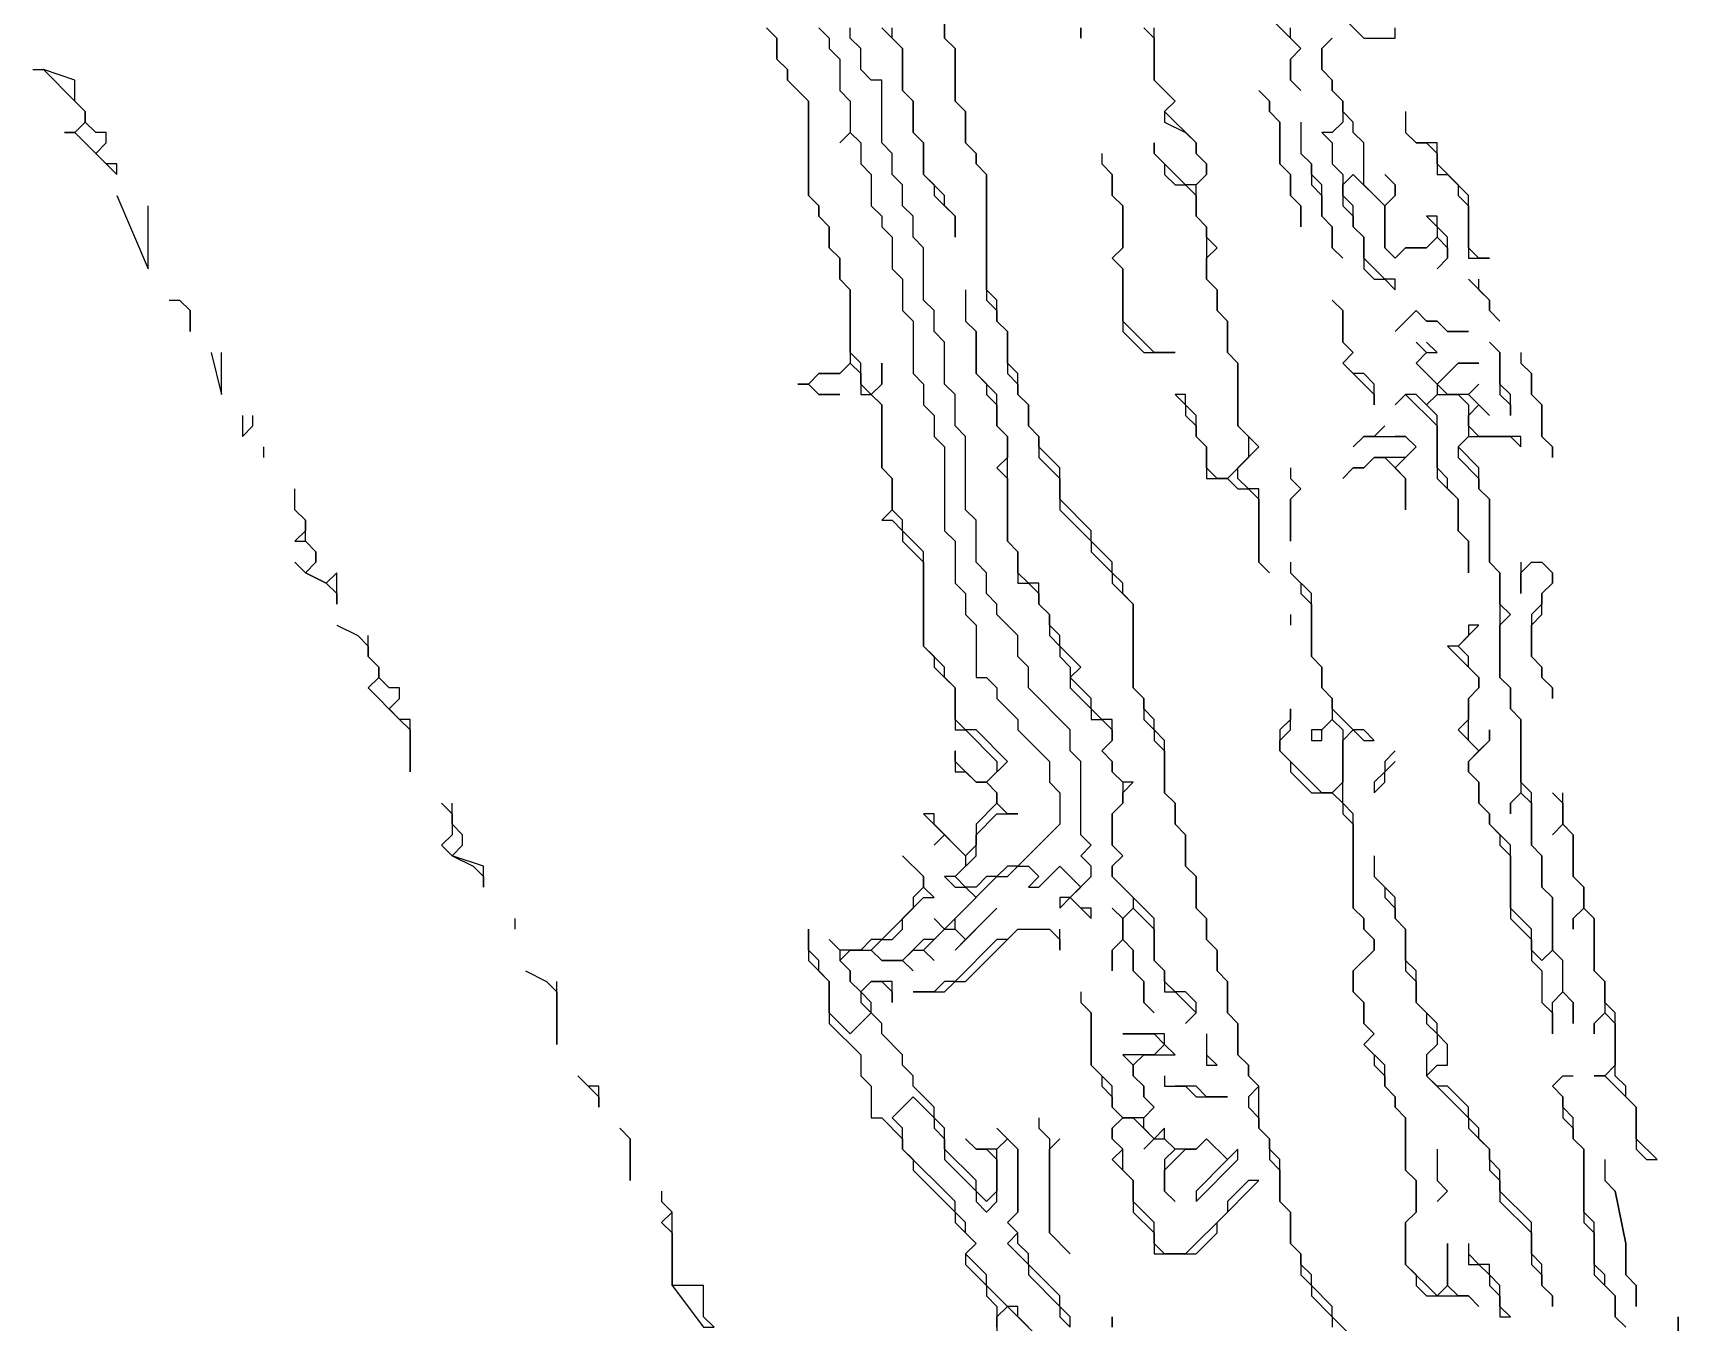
# Model space of a CAD drawing. Header units: metres. Extents: x 76363 to 76886, y 81203 to 81673.
# Drawn here: x 76390.2 to 76453, y 81372.8 to 81422 of the extents above; entities that cross this region are included whole.
import ezdxf

# ---------------------------------------------------------------- set-up
doc = ezdxf.new("R2010")
doc.units = ezdxf.units.M

msp = doc.modelspace()

# ---------------------------------------------------------------- linework, layer by layer
for points in [[(76425, 81423, 227.78), (76425, 81421.8, 228.15), (76425.4, 81421.4, 227.875), (76425.4, 81419.4, 228.205), (76425.8, 81419, 227.995), (76425.8, 81417.8, 228.13), (76426.2, 81417.4, 227.86), (76426.2, 81417, 227.91), (76426.6, 81416.6, 227.777), (76426.6, 81411.8, 228.29), (76427, 81411.4, 228.227), (76427, 81411, 228.417), (76427.4, 81410.6, 228.12), (76427.4, 81409, 228.36), (76427.8, 81408.6, 228.38), (76427.8, 81408.2, 228.39), (76428.2, 81407.8, 228.295), (76428.2, 81407, 228.405), (76428.6, 81406.6, 228.24), (76428.6, 81405.8, 228.437), (76429.4, 81405, 228.273), (76429.4, 81403.8, 228.57), (76430.6, 81402.6, 228.405), (76430.6, 81402.2, 228.595), (76431.4, 81401.4, 228.422), (76431.4, 81401, 228.6), (76432.2, 81400.2, 228.447), (76432.2, 81397, 228.84), (76432.6, 81396.6, 228.55), (76432.6, 81395.8, 228.86), (76433, 81395.4, 228.748), (76433, 81395, 228.86), (76433.4, 81394.6, 228.81), (76433.4, 81393, 228.695), (76433.8, 81392.6, 228.525), (76433.8, 81391.8, 228.68), (76434.2, 81391.4, 228.468), (76434.2, 81390.2, 228.57), (76434.6, 81389.8, 228.475), (76434.6, 81388.6, 228.66), (76435, 81388.2, 228.405), (76435, 81387.4, 228.67), (76435.4, 81387, 228.427), (76435.4, 81386.2, 228.62), (76435.8, 81385.8, 228.267), (76435.8, 81384.6, 228.62), (76436.2, 81384.2, 228.415), (76436.2, 81383, 228.78), (76436.6, 81382.6, 228.41), (76436.6, 81382.2, 228.342), (76437, 81381.8, 228.022), (76436.6, 81381.4, 228.56), (76436.6, 81381, 228.7), (76437, 81380.6, 228.753), (76437, 81380.2, 228.88), (76437.4, 81379.8, 228.637), (76437.4, 81379, 228.77), (76437.8, 81378.6, 228.453), (76437.8, 81377.4, 228.657), (76438.2, 81377, 228.395), (76438.2, 81375.8, 228.765), (76438.6, 81375.4, 228.387), (76438.6, 81374.6, 228.64), (76439, 81374.2, 228.42), (76439, 81373.8, 228.407), (76439.8, 81373, 228.227), (76439.8, 81372.6, 228.263)], [(76440.6, 81372.2, 227.631), (76439.8, 81373, 228.227), (76439.8, 81373.4, 227.86), (76439, 81374.2, 228.42), (76439, 81374.6, 228.31), (76438.6, 81375, 228.495), (76438.6, 81375.4, 228.387), (76438.2, 81375.8, 228.765), (76438.2, 81377, 228.395), (76437.8, 81377.4, 228.657), (76437.8, 81379, 228.206), (76437.4, 81379.4, 228.67), (76437.4, 81379.8, 228.637), (76437, 81380.2, 228.88), (76437, 81381.8, 228.022), (76436.6, 81382.2, 228.342), (76436.6, 81382.6, 228.41), (76436.2, 81383, 228.78), (76436.2, 81384.2, 228.415), (76435.8, 81384.6, 228.62), (76435.8, 81385.8, 228.267), (76435.4, 81386.2, 228.62), (76435.4, 81387, 228.427), (76435, 81387.4, 228.67), (76435, 81388.2, 228.405), (76434.6, 81388.6, 228.66), (76434.6, 81389.8, 228.475), (76434.2, 81390.2, 228.57), (76434.2, 81391.4, 228.468), (76433.8, 81391.8, 228.68), (76433.8, 81392.6, 228.525), (76433.4, 81393, 228.695), (76433.4, 81395, 228.632), (76433, 81395.4, 228.748), (76433, 81395.8, 228.458), (76432.6, 81396.2, 228.607), (76432.6, 81396.6, 228.55), (76432.2, 81397, 228.84), (76432.2, 81400.2, 228.447), (76431.8, 81400.6, 228.527), (76431.8, 81401, 228.276), (76431.4, 81401.4, 228.422), (76431.4, 81401.8, 228.196), (76430.6, 81402.6, 228.405), (76430.6, 81403, 228.114), (76429.4, 81404.2, 228.4), (76429.4, 81405.4, 228.11), (76428.6, 81406.2, 228.265), (76428.6, 81406.6, 228.24), (76428.2, 81407, 228.405), (76428.2, 81407.8, 228.295), (76427.8, 81408.2, 228.39), (76427.8, 81409, 228.14), (76427.4, 81409.4, 228.375), (76427.4, 81410.6, 228.12), (76427, 81411, 228.417), (76427, 81411.8, 227.986), (76426.6, 81412.2, 228.193), (76426.6, 81416.6, 227.777), (76426.2, 81417, 227.91), (76426.2, 81417.4, 227.86), (76425.8, 81417.8, 228.13), (76425.8, 81419, 227.995), (76425.4, 81419.4, 228.205), (76425.4, 81421.4, 227.875), (76425, 81421.8, 228.15), (76425, 81423, 227.78)], [(76420.2, 81422.2, 229.11), (76420.6, 81421.8, 229.055), (76420.6, 81421.4, 229.07), (76421, 81421, 229.05), (76421, 81419.8, 228.977), (76421.4, 81419.4, 229.095), (76421.4, 81418.2, 229.085), (76421, 81417.8, 228.92), (76421.4, 81418.2, 229.085), (76421.8, 81417.8, 229.18), (76421.8, 81417, 229.108), (76422.2, 81416.6, 229.245), (76422.2, 81415.4, 229.15), (76422.6, 81415, 229.285), (76422.6, 81414.6, 229.23), (76423, 81414.2, 229.25), (76423, 81413, 229.23), (76423.4, 81412.6, 229.33), (76423.4, 81411.4, 229.313), (76423.8, 81411, 229.48), (76423.8, 81409, 229.43), (76424.2, 81408.6, 229.53), (76424.2, 81407.8, 229.487), (76424.6, 81407.4, 229.51), (76424.6, 81406.6, 229.483), (76425, 81406.2, 229.535), (76425, 81403, 229.32), (76425.4, 81402.6, 229.335), (76425.4, 81401, 229.31), (76425.8, 81400.6, 229.325), (76425.8, 81399.8, 229.445), (76426.2, 81399.4, 229.54), (76426.2, 81397.4, 229.37), (76426.6, 81397.4, 229.45), (76427, 81397, 229.687), (76427, 81396.6, 229.72), (76427.8, 81395.8, 229.81), (76427.8, 81395.4, 229.74), (76429, 81394.2, 229.76), (76429, 81393.4, 229.49), (76429.4, 81393, 229.63), (76429.4, 81391.8, 229.42), (76427.8, 81390.2, 229.282), (76427.4, 81390.2, 229.13), (76427, 81389.8, 229.19), (76426.6, 81389.8, 228.97), (76426.2, 81389.4, 229.036), (76425.8, 81389.4, 228.905), (76425.4, 81389.8, 228.59), (76426.2, 81390.6, 228.53), (76426.2, 81391.4, 228.35), (76427, 81392.2, 228.295), (76427.8, 81392.2, 228.68), (76427.4, 81392.2, 228.53), (76427, 81392.6, 228.4), (76427, 81393, 228.41), (76426.6, 81393.4, 228.41), (76427.4, 81394.2, 228.99), (76426.2, 81395.4, 228.755), (76425.8, 81395.4, 228.53), (76425.4, 81395.8, 228.54), (76425.4, 81397, 228.747), (76425, 81397.4, 228.61), (76425, 81397.8, 228.78), (76424.2, 81398.6, 228.515), (76424.2, 81402.2, 228.75), (76423.4, 81403, 228.635), (76423.4, 81403.4, 228.66), (76423, 81403.8, 228.37), (76423, 81405, 228.5), (76422.6, 81405.4, 228.28), (76422.6, 81407.8, 228.545), (76422.2, 81408.2, 228.49), (76422.6, 81408.6, 228.657), (76422.6, 81409.4, 228.73), (76422.6, 81408.6, 228.657), (76422.2, 81408.2, 228.49), (76421.8, 81408.6, 228.31), (76421.8, 81409.4, 228.35), (76421.4, 81409.8, 228.18), (76421.4, 81412.2, 228.29), (76421, 81412.6, 228.23), (76421, 81413.4, 228.295), (76420.6, 81413.8, 228.205), (76420.6, 81414.6, 228.263), (76420.2, 81415, 228.1), (76420.2, 81415.4, 228.195), (76419.8, 81415.8, 228.06), (76419.8, 81419.4, 228.223), (76419, 81420.2, 228.07), (76419, 81420.6, 228.05), (76418.6, 81421, 227.995), (76418.6, 81421.8, 228.18), (76418.2, 81422.2, 228.04)], [(76418.2, 81422.2, 228.04), (76418.6, 81421.8, 228.18), (76418.6, 81421, 227.995), (76419, 81420.6, 228.05), (76419, 81420.2, 228.07), (76419.8, 81419.4, 228.223), (76419.8, 81415.8, 228.06), (76420.2, 81415.4, 228.195), (76420.2, 81415, 228.1), (76420.6, 81414.6, 228.263), (76420.6, 81413.8, 228.205), (76421, 81413.4, 228.295), (76421, 81412.6, 228.23), (76421.4, 81412.2, 228.29), (76421.4, 81409.4, 228.155), (76421, 81409, 228.18), (76420.2, 81409, 228.15), (76419.8, 81408.6, 228.205), (76419.4, 81408.6, 228.285), (76419.8, 81408.6, 228.205), (76420.2, 81408.2, 228.263), (76421, 81408.2, 228.3), (76420.2, 81408.2, 228.263), (76419.8, 81408.6, 228.205), (76420.2, 81409, 228.15), (76421, 81409, 228.18), (76421.4, 81409.4, 228.155), (76421.8, 81409, 228.29), (76421.8, 81408.2, 228.41), (76422.2, 81408.2, 228.49), (76422.6, 81407.8, 228.545), (76422.6, 81405.4, 228.28), (76423, 81405, 228.5), (76423, 81403.8, 228.37), (76422.6, 81403.4, 228.465), (76423, 81403.4, 228.545), (76423.4, 81403, 228.635), (76423.4, 81402.6, 228.54), (76424.2, 81401.8, 228.62), (76424.2, 81398.6, 228.515), (76424.6, 81398.2, 228.612), (76424.6, 81397.8, 228.595), (76425.4, 81397, 228.747), (76425.4, 81395.4, 228.37), (76425.8, 81395.4, 228.53), (76427, 81394.2, 228.655), (76427, 81393.8, 228.6), (76426.6, 81393.4, 228.41), (76426.2, 81393.4, 228.35), (76425.4, 81394.2, 228.32), (76425.4, 81394.6, 228.34), (76425.4, 81393.8, 228.34), (76425.8, 81393.8, 228.485), (76426.2, 81393.4, 228.35), (76426.6, 81393.4, 228.41), (76427, 81393, 228.41), (76427, 81392.6, 228.4), (76426.2, 81391.8, 228.28), (76426.2, 81391, 228.44), (76425.8, 81390.6, 228.46), (76424.6, 81391.8, 228.288), (76424.6, 81392.2, 228.31), (76424.2, 81392.2, 228.31), (76425, 81391.4, 228.35), (76424.6, 81391, 228.33), (76425, 81391.4, 228.35), (76425.8, 81390.6, 228.46), (76425.8, 81390.2, 228.555), (76425.4, 81389.8, 228.59), (76425, 81389.8, 228.73), (76425.4, 81389.4, 228.76), (76425.8, 81389.4, 228.905), (76426.2, 81389, 229.31), (76425, 81387.8, 228.96), (76424.6, 81388.2, 228.82), (76425, 81387.8, 228.96), (76424.6, 81387.4, 229.14), (76424.2, 81387.4, 229.09), (76423.4, 81386.6, 229.232), (76422.6, 81386.6, 228.83), (76422.2, 81387, 228.62), (76422.6, 81387.4, 228.582), (76423, 81387.4, 228.64), (76423.4, 81387.8, 228.65), (76423.4, 81388.2, 228.48), (76424.2, 81389, 228.39), (76424.6, 81389, 228.513), (76424.2, 81389.4, 228.415), (76424.2, 81389.8, 228.51), (76423.4, 81390.6, 228.39), (76424.2, 81389.8, 228.51), (76424.2, 81389.4, 228.415), (76423.8, 81389, 228.4), (76423.8, 81388.6, 228.38), (76422.6, 81387.4, 228.582), (76422.2, 81387.4, 228.565), (76421.8, 81387, 228.63), (76421, 81387, 228.705), (76420.6, 81387.4, 228.72), (76421, 81387, 228.705), (76421, 81386.6, 228.725), (76421.4, 81386.2, 228.785), (76421.4, 81385.8, 228.88), (76421.8, 81385.4, 228.9), (76421.8, 81385, 228.93), (76422.2, 81384.6, 229.045), (76421.4, 81383.8, 228.445), (76420.6, 81384.6, 228.37), (76420.6, 81385.8, 228.54), (76420.2, 81386.2, 228.44), (76420.2, 81386.6, 228.53), (76419.8, 81387, 228.553), (76419.8, 81387.8, 228.59), (76419.8, 81386.6, 228.46), (76420.6, 81385.8, 228.54), (76420.6, 81384.2, 228.33), (76421.8, 81383, 228.37), (76421.8, 81382.2, 228.225), (76422.2, 81381.8, 228.16), (76422.2, 81380.6, 228.145), (76422.6, 81380.6, 228.225), (76423.4, 81379.8, 228.07), (76423.4, 81379.4, 227.98), (76423.8, 81379, 228.087), (76423.8, 81378.6, 227.98), (76425.4, 81377, 228.1), (76425.4, 81376.6, 228.027), (76426.2, 81375.8, 228.267), (76425.8, 81375.4, 227.98), (76425.8, 81375, 227.845), (76426.6, 81374.2, 227.89), (76426.6, 81373.8, 227.76), (76427, 81373.4, 227.78), (76427, 81372.2, 227.5)], [(76429.8, 81372.6, 228.88), (76429.8, 81373, 228.975), (76429.4, 81373.4, 228.938), (76429.4, 81373.8, 228.975), (76428.2, 81375, 228.99), (76428.2, 81375.4, 229.085), (76427.8, 81375.8, 229.145), (76427.8, 81376.2, 229.275), (76427.4, 81376.6, 229.22), (76427.8, 81377, 229.35), (76427.8, 81379.4, 229.11), (76427, 81380.2, 229), (76427.4, 81379.8, 229.06), (76427, 81379.4, 228.88), (76426.2, 81379.4, 228.81), (76425.8, 81379.8, 228.91), (76426.2, 81379.4, 228.81), (76426.6, 81379.4, 228.81), (76427, 81379, 228.79), (76427, 81377.8, 228.89), (76426.6, 81377.4, 228.875), (76426.2, 81377.8, 228.775), (76426.2, 81378.2, 228.795), (76425, 81379.4, 228.96), (76425, 81380.2, 229.16), (76424.6, 81380.6, 229.05), (76424.6, 81381, 229), (76423.8, 81381.8, 228.85), (76423.8, 81382.2, 228.94), (76423.4, 81382.6, 228.965), (76423.4, 81383, 228.99), (76422.6, 81383.8, 229.17), (76422.6, 81384.2, 229.137), (76422.2, 81384.6, 229.045), (76422.2, 81385, 229.03), (76421.8, 81385.4, 228.9), (76422.2, 81385.8, 229.03), (76422.6, 81385.8, 229.185), (76423, 81385.4, 229.04), (76423, 81385, 228.943), (76423, 81385.8, 229.28), (76422.2, 81385.8, 229.03), (76421.8, 81385.4, 228.9), (76421.4, 81385.8, 228.88), (76421.4, 81386.2, 228.785), (76421, 81386.6, 228.725), (76421.4, 81387, 228.67), (76422.2, 81387, 228.62), (76422.6, 81386.6, 228.83), (76423.4, 81386.6, 229.232), (76423.8, 81386.2, 229.42), (76423.4, 81386.6, 229.232), (76423.8, 81387, 229.005), (76424.2, 81387, 229.23), (76424.6, 81386.6, 229.438), (76424.2, 81387, 229.23), (76425, 81387.8, 228.96), (76425.4, 81387.8, 229.145), (76425.8, 81387.4, 229.25), (76425.4, 81387, 229.385), (76427, 81388.6, 229.413), (76425.8, 81387.4, 229.25), (76425.4, 81387.8, 229.145), (76425.4, 81388.2, 229.01), (76427, 81389.8, 229.19), (76427.4, 81389.8, 229.27), (76427.8, 81390.2, 229.282), (76428.2, 81390.2, 229.435), (76428.6, 81389.8, 229.697), (76428.2, 81389.4, 229.63), (76428.6, 81389.4, 229.585), (76429.4, 81390.2, 229.66), (76430.2, 81389.4, 229.36), (76429.8, 81389, 229.197), (76429.4, 81389, 229.3), (76429.4, 81388.6, 229.06), (76429.8, 81389, 229.197), (76430.6, 81388.2, 229.145), (76430.6, 81388.6, 229.205), (76430.2, 81388.6, 229.12), (76429.8, 81389, 229.197), (76430.6, 81389.8, 229.335), (76430.6, 81390.2, 229.483), (76430.2, 81390.6, 229.635), (76430.6, 81391, 229.487), (76430.2, 81391.4, 229.555), (76430.2, 81394.2, 229.56), (76429.8, 81394.6, 229.697), (76429.8, 81395.4, 229.58), (76428.2, 81397, 229.66), (76428.2, 81397.8, 229.425), (76427.8, 81398.2, 229.48), (76427.8, 81399, 229.36), (76427, 81399.8, 229.387), (76427, 81400.2, 229.23), (76426.6, 81400.6, 229.36), (76426.6, 81401.4, 229.243), (76426.2, 81401.8, 229.42), (76426.2, 81403.4, 229.18), (76425.8, 81403.8, 229.47), (76425.8, 81406.6, 229.43), (76425.4, 81407, 229.46), (76425.4, 81408.2, 229.343), (76425, 81408.6, 229.49), (76425, 81410.2, 229.312), (76424.6, 81410.6, 229.43), (76424.6, 81411.4, 229.27), (76424.2, 81411.8, 229.445), (76424.2, 81413.8, 229.035), (76423.8, 81414.2, 229.13), (76423.8, 81415, 228.97), (76423.4, 81415.4, 229.157), (76423.4, 81416.2, 229.03), (76423, 81416.6, 229.09), (76423, 81417.4, 229.017), (76422.6, 81417.8, 229.29), (76422.6, 81420.2, 228.7), (76422.2, 81420.2, 228.86), (76421.8, 81420.6, 228.99), (76421.8, 81421.4, 228.84), (76421.4, 81421.8, 228.9), (76421.4, 81422.2, 228.875)], [(76422.6, 81422.2, 228.413), (76423.4, 81421.4, 228.22), (76423.4, 81419.8, 228.3), (76423.8, 81419.4, 228.25), (76423.8, 81418.2, 228.38), (76424.2, 81417.8, 228.29), (76424.2, 81416.6, 228.43), (76424.6, 81416.2, 228.3), (76424.6, 81415.8, 228.355), (76425.4, 81415, 228.245), (76425.4, 81414.2, 228.38), (76425.4, 81415, 228.245), (76425, 81415.4, 228.257), (76425, 81415.8, 228.28), (76424.2, 81416.6, 228.43), (76424.2, 81417.8, 228.29), (76423.8, 81418.2, 228.38), (76423.8, 81419.4, 228.25), (76423.4, 81419.8, 228.3), (76423.4, 81421.4, 228.22), (76423, 81421.8, 228.28), (76423, 81422.2, 228.26)], [(76430.2, 81422.2, 220.303), (76430.2, 81421.8, 220.648), (76430.2, 81422.2, 220.303)], [(76432.6, 81422.2, 218.11), (76433, 81421.8, 218.13), (76433, 81420.2, 218.295), (76433.8, 81419.4, 217.91), (76433.4, 81419, 218.085), (76433.4, 81418.6, 218.105), (76434.2, 81418.2, 217.88), (76434.6, 81417.8, 217.95), (76434.6, 81417.4, 217.97), (76435, 81417, 217.875), (76435, 81416.6, 217.94), (76434.6, 81416.2, 218.11), (76434.2, 81416.2, 218.26), (76433, 81417.4, 218.645), (76433, 81417.8, 218.57), (76433, 81417.4, 218.645), (76433.4, 81417, 218.406), (76433.4, 81416.6, 218.55), (76433.8, 81416.2, 218.46), (76434.2, 81416.2, 218.26), (76434.6, 81415.8, 217.98), (76434.6, 81415, 218.06), (76435, 81414.6, 218.07), (76435, 81412.6, 218.45), (76435.4, 81412.2, 218.35), (76435.4, 81411.4, 218.39), (76435.8, 81411, 218.45), (76435.8, 81409.8, 218.51), (76436.2, 81409.4, 218.46), (76436.2, 81407, 218.5), (76436.6, 81406.6, 218.41), (76436.6, 81405.8, 218.52), (76435.8, 81405, 219.196), (76435.4, 81405, 219.525), (76435, 81405.4, 219.662), (76435, 81406.2, 219.545), (76434.6, 81406.6, 219.867), (76434.6, 81407.4, 219.777), (76434.2, 81407.8, 220.05), (76434.2, 81408.2, 219.935), (76433.8, 81408.2, 220.297), (76434.2, 81407.8, 220.05), (76434.2, 81407.4, 220.12), (76434.6, 81407, 219.783), (76434.6, 81406.6, 219.867), (76435, 81406.2, 219.545), (76435, 81405, 219.873), (76435.8, 81405, 219.196), (76436.2, 81404.6, 218.877), (76436.6, 81404.6, 218.723), (76437, 81404.2, 218.53), (76437, 81401.8, 218.98), (76437.4, 81401.4, 218.683), (76437, 81401.8, 218.98), (76437, 81404.6, 218.545), (76436.6, 81404.6, 218.723), (76436.2, 81405, 218.8), (76436.2, 81405.4, 218.89), (76437, 81406.2, 218.47), (76436.2, 81407, 218.5), (76436.2, 81409.4, 218.46), (76435.8, 81409.8, 218.51), (76435.8, 81411, 218.45), (76435.4, 81411.4, 218.39), (76435.4, 81412.2, 218.35), (76435, 81412.6, 218.45), (76435, 81413.4, 218.285), (76435.4, 81413.8, 218.12), (76435, 81414.2, 218.06), (76435, 81414.6, 218.07), (76434.6, 81415, 218.06), (76434.6, 81416.2, 218.11), (76435, 81416.6, 217.94), (76435, 81417, 217.875), (76434.6, 81417.4, 217.97), (76434.6, 81417.8, 217.95), (76433.4, 81419, 218.085), (76433.8, 81419.4, 217.91), (76433, 81420.2, 218.295), (76433, 81422.2, 218.03)], [(76437.4, 81422.6, 218.15), (76438.6, 81421.4, 218.215), (76438.2, 81421, 218.115), (76438.2, 81420.2, 218.16), (76438.6, 81419.8, 218.393), (76438.2, 81420.2, 218.16), (76438.2, 81421, 218.115), (76438.6, 81421.4, 218.215), (76438.2, 81421.8, 218.195), (76438.2, 81422.2, 218.36)], [(76440.2, 81422.6, 218.95), (76441, 81421.8, 218.875), (76442.2, 81421.8, 218.64), (76442.2, 81422.2, 218.775)], [(76439.8, 81421.8, 218.783), (76439.4, 81421.4, 218.52), (76439.4, 81420.6, 218.785), (76439.8, 81420.2, 218.92), (76439.8, 81419.8, 218.91), (76440.2, 81419.4, 218.96), (76440.2, 81418.6, 218.85), (76439.8, 81418.2, 218.635), (76439.4, 81418.2, 218.525), (76439.8, 81417.8, 218.5), (76439.8, 81417, 218.4), (76440.2, 81416.6, 218.415), (76440.2, 81415.4, 218.4), (76440.6, 81415, 218.563), (76440.6, 81414.6, 218.54), (76441, 81414.2, 218.65), (76441, 81413, 218.71), (76441.4, 81412.6, 218.81), (76441.8, 81412.6, 218.8), (76442.2, 81412.2, 218.79), (76442.2, 81412.6, 218.88), (76441.8, 81412.6, 218.8), (76441, 81413.4, 218.695), (76441, 81414.2, 218.65), (76440.6, 81414.6, 218.54), (76440.6, 81415.4, 218.515), (76440.2, 81415.8, 218.34), (76440.2, 81416.2, 218.395), (76440.6, 81416.6, 218.61), (76441.8, 81415.4, 218.855), (76441.8, 81413.8, 219.01), (76442.2, 81413.4, 219.07), (76442.6, 81413.8, 218.935), (76443.4, 81413.8, 219.125), (76443.8, 81414.2, 219.1), (76444.2, 81413.8, 219.08), (76444.2, 81413.4, 218.99), (76443.8, 81413, 218.89), (76444.2, 81413.4, 218.99), (76444.2, 81414.2, 218.94), (76443.8, 81414.6, 219.005), (76443.8, 81415, 218.84), (76443.4, 81415, 218.84), (76443.8, 81414.6, 219.005), (76443.8, 81414.2, 219.1), (76443.4, 81413.8, 219.125), (76442.6, 81413.8, 218.935), (76442.2, 81413.4, 219.07), (76441.8, 81413.8, 219.01), (76441.8, 81415.4, 218.855), (76442.2, 81415.8, 219.025), (76442.2, 81416.2, 219), (76441.8, 81416.6, 218.905), (76442.2, 81416.2, 219), (76442.2, 81415.8, 219.025), (76441.8, 81415.4, 218.855), (76441, 81416.2, 218.7), (76441, 81417.8, 218.97), (76440.6, 81418.2, 219.02), (76440.6, 81418.6, 218.92), (76440.2, 81419, 218.905), (76440.2, 81419.4, 218.96), (76439.8, 81419.8, 218.91), (76439.8, 81420.2, 218.92), (76439.4, 81420.6, 218.785), (76439.4, 81421.4, 218.52)], [(76390.6, 81421.4, 228.11)], [(76390.2, 81420.6, 228.07), (76390.6, 81420.6, 228.075), (76391.8, 81419.4, 228.02), (76392.2, 81419, 228), (76392.2, 81418.6, 227.975), (76391.8, 81418.2, 227.96), (76391.4, 81418.2, 227.96), (76391.8, 81418.2, 227.96), (76393, 81417, 227.905), (76393.4, 81416.6, 227.885), (76393.4, 81417, 227.907), (76393, 81417, 227.905), (76392.6, 81417.4, 227.93), (76393, 81417.8, 227.94), (76393, 81418.2, 227.955), (76392.6, 81418.2, 227.955), (76392.2, 81418.6, 227.975), (76392.2, 81419, 228), (76391.8, 81419.4, 228.02), (76391.8, 81420.2, 228.055), (76390.6, 81420.6, 228.075)], [(76437, 81419.8, 217.99), (76437.4, 81419.4, 218.015), (76437.4, 81419, 217.903), (76437.8, 81418.6, 218.01), (76437.8, 81417, 218.02), (76438.2, 81416.6, 218.08), (76438.2, 81415.8, 218.067), (76438.6, 81415.4, 218.17), (76438.6, 81414.6, 218.23), (76438.6, 81415.4, 218.17), (76438.2, 81415.8, 218.067), (76438.2, 81416.6, 218.08), (76437.8, 81417, 218.02), (76437.8, 81418.6, 218.01), (76437.4, 81419, 217.903), (76437.4, 81419.4, 218.015)], [(76442.6, 81419, 218.677), (76442.6, 81418.2, 218.67), (76443, 81417.8, 218.657), (76443.4, 81417.8, 218.645), (76443.8, 81417.4, 218.555), (76443.8, 81416.6, 218.595), (76444.2, 81416.6, 218.59), (76444.6, 81416.2, 218.58), (76444.6, 81415.8, 218.56), (76445, 81415.4, 218.59), (76445, 81413.4, 218.68), (76445.8, 81413.4, 218.59), (76445.4, 81413.4, 218.6), (76445, 81413.8, 218.62), (76445, 81415.8, 218.557), (76443.8, 81417, 218.61), (76443.8, 81417.8, 218.58), (76443, 81417.8, 218.657), (76442.6, 81418.2, 218.67)], [(76438.6, 81418.6, 218.4), (76438.6, 81417.4, 218.225), (76439, 81417, 218.32), (76439, 81416.2, 218.37), (76439.4, 81415.8, 218.425), (76439.4, 81415, 218.495), (76439.8, 81414.6, 218.59), (76439.8, 81413.8, 218.595), (76440.2, 81413.4, 218.66), (76439.8, 81413.8, 218.595), (76439.8, 81414.6, 218.59), (76439.4, 81415, 218.495), (76439.4, 81416.2, 218.36), (76439, 81416.6, 218.34), (76439, 81417, 218.32), (76438.6, 81417.4, 218.225)], [(76431, 81417.4, 220.743), (76431, 81417, 220.84), (76431.4, 81416.6, 220.435), (76431.4, 81415.8, 220.555), (76431.8, 81415.4, 220.267), (76431.8, 81413.8, 220.637), (76431.4, 81413.4, 221.02), (76431.8, 81413, 220.7), (76431.8, 81410.6, 221.33), (76432.6, 81409.8, 220.963), (76433.8, 81409.8, 219.96), (76433, 81409.8, 220.527), (76431.8, 81411, 221.148), (76431.8, 81413, 220.7), (76431.4, 81413.4, 221.02), (76431.8, 81413.8, 220.637), (76431.8, 81415.4, 220.267), (76431.4, 81415.8, 220.555), (76431.4, 81416.6, 220.435), (76431, 81417, 220.84)], [(76393.4, 81415.8, 227.78), (76394.6, 81413, 227.87), (76394.6, 81415.4, 227.83)], [(76425.8, 81412.2, 228.49), (76425.8, 81411, 228.67), (76426.2, 81410.6, 228.575), (76426.2, 81409, 228.74), (76426.6, 81408.6, 228.64), (76426.6, 81408.2, 228.815), (76427, 81407.8, 228.57), (76427, 81407, 228.65), (76427.4, 81406.6, 228.653), (76427.4, 81405.8, 228.67), (76427, 81405.4, 228.944), (76427.4, 81405, 228.75), (76427.4, 81402.6, 228.69), (76427.8, 81402.2, 228.7), (76427.8, 81401, 228.795), (76428.2, 81401, 228.76), (76428.6, 81400.6, 228.785), (76428.6, 81400.2, 228.88), (76429, 81399.8, 228.86), (76429, 81399, 228.88), (76429.4, 81398.6, 228.88), (76429.4, 81398.2, 228.94), (76429.8, 81397.8, 228.845), (76429.8, 81397, 228.963), (76430.6, 81396.2, 228.96), (76430.6, 81395.8, 228.99), (76431, 81395.8, 228.91), (76431.4, 81395.4, 228.837), (76431.4, 81395, 228.84), (76431, 81394.6, 229.16), (76431.4, 81394.2, 228.99), (76431.4, 81393.8, 229.005), (76431.8, 81393.4, 228.91), (76431.8, 81392.6, 228.84), (76431.4, 81392.2, 228.923), (76431.4, 81391, 228.99), (76431.8, 81390.6, 228.9), (76431.4, 81390.2, 229.005), (76431.4, 81389.8, 228.945), (76432.2, 81389, 228.9), (76432.2, 81388.6, 228.89), (76431.8, 81388.2, 229.1), (76431.4, 81388.6, 229.05), (76431.8, 81388.2, 229.1), (76431.8, 81387.4, 229.3), (76431.4, 81387, 229.43), (76431.4, 81386.2, 229.285), (76431.4, 81387, 229.43), (76431.8, 81387.4, 229.3), (76432.2, 81387, 229.16), (76432.2, 81386.2, 229.4), (76432.6, 81385.8, 229.225), (76432.6, 81385, 229.26), (76433, 81384.6, 229.25), (76432.6, 81385, 229.26), (76432.6, 81385.8, 229.225), (76432.2, 81386.2, 229.4), (76432.2, 81387, 229.16), (76431.8, 81387.4, 229.3), (76431.8, 81388.2, 229.1), (76432.2, 81388.6, 228.89), (76433, 81387.8, 228.775), (76433, 81386.6, 228.927), (76433.4, 81386.2, 228.855), (76433.4, 81385.4, 228.9), (76433.8, 81385.4, 228.86), (76434.6, 81384.6, 228.71), (76434.2, 81384.2, 228.867), (76434.6, 81384.6, 228.71), (76434.6, 81385, 228.72), (76434.2, 81385.4, 228.74), (76433.8, 81385.4, 228.86), (76433.4, 81385.8, 228.91), (76433.4, 81386.2, 228.855), (76433, 81386.6, 228.927), (76433, 81388.2, 228.8), (76431.4, 81389.8, 228.945), (76431.4, 81390.2, 229.005), (76431.8, 81390.6, 228.9), (76431.4, 81391, 228.99), (76431.4, 81392.2, 228.923), (76431.8, 81392.6, 228.84), (76431.8, 81393, 228.82), (76432.2, 81393.4, 228.85), (76431.8, 81393.4, 228.91), (76431.4, 81393.8, 229.005), (76431.4, 81394.2, 228.99), (76431, 81394.6, 229.16), (76431.4, 81395, 228.84), (76431.4, 81395.8, 228.83), (76431, 81395.8, 228.91), (76430.6, 81396.2, 228.96), (76430.6, 81396.6, 228.917), (76429.8, 81397.4, 228.93), (76430.2, 81397.8, 228.84), (76429.4, 81398.6, 228.88), (76429.4, 81399, 228.86), (76429, 81399.4, 228.92), (76429, 81399.8, 228.86), (76428.6, 81400.2, 228.88), (76428.6, 81401, 228.76), (76428.2, 81401, 228.76), (76427.8, 81401.4, 228.7), (76427.8, 81402.2, 228.7), (76427.4, 81402.6, 228.69), (76427.4, 81406.6, 228.653), (76427, 81407, 228.65), (76427, 81408.2, 228.59), (76426.2, 81409, 228.74), (76426.2, 81410.6, 228.575), (76425.8, 81411, 228.67)], [(76445, 81412.6, 218.643), (76445.8, 81411.8, 218.76), (76445.8, 81411.4, 218.79), (76446.2, 81411, 218.725), (76445.8, 81411.4, 218.79), (76445.8, 81411.8, 218.76), (76445.4, 81412.2, 218.78), (76445.4, 81412.6, 218.71)], [(76395.4, 81411.8, 227.9), (76395.8, 81411.8, 227.93), (76396.2, 81411.4, 227.952), (76396.2, 81410.6, 228), (76396.2, 81411.4, 227.952), (76395.8, 81411.8, 227.93)], [(76439.8, 81411.8, 218.63), (76440.2, 81411.4, 218.61), (76440.2, 81410.2, 218.63), (76440.6, 81409.8, 218.725), (76440.2, 81409.4, 218.67), (76441.4, 81408.2, 218.54), (76441.4, 81407.8, 218.445), (76441.4, 81408.6, 218.63), (76441, 81409, 218.73), (76440.6, 81409, 218.65), (76440.2, 81409.4, 218.67), (76440.6, 81409.8, 218.725), (76440.2, 81410.2, 218.63), (76440.2, 81411.4, 218.61)], [(76443, 81411.4, 218.597), (76442.2, 81410.6, 218.795), (76443, 81411.4, 218.597), (76443.4, 81411, 218.575), (76443.8, 81411, 218.615), (76444.2, 81410.6, 218.637), (76445, 81410.6, 218.72), (76444.2, 81410.6, 218.637), (76443.8, 81411, 218.615), (76443.4, 81411, 218.575)], [(76443, 81410.2, 218.86), (76443.4, 81409.8, 218.87), (76443, 81409.4, 218.96), (76443.8, 81408.6, 219.09), (76443.8, 81408.2, 219.025), (76443.4, 81407.8, 218.82), (76443, 81408.2, 218.837), (76442.6, 81408.2, 218.69), (76442.2, 81407.8, 218.6), (76442.6, 81408.2, 218.69), (76443.8, 81407, 218.6), (76443.8, 81405, 218.467), (76444.6, 81404.2, 218.43), (76444.6, 81403, 218.335), (76445, 81402.6, 218.44), (76445, 81401.4, 218.46), (76445, 81402.6, 218.44), (76444.6, 81403, 218.335), (76444.6, 81404.2, 218.43), (76444.2, 81404.6, 218.45), (76444.2, 81405, 218.615), (76443.8, 81405.4, 218.513), (76443.8, 81407.4, 218.8), (76443.4, 81407.8, 218.82), (76443.8, 81408.2, 219.025), (76444.6, 81408.2, 219.3), (76445, 81407.8, 219.28), (76445, 81406.6, 218.765), (76444.6, 81406.2, 218.785), (76444.6, 81405.8, 218.95), (76445.4, 81405, 218.813), (76445.4, 81404.6, 218.75), (76445.8, 81404.2, 218.96), (76445.8, 81401.8, 218.855), (76446.2, 81401.4, 218.83), (76446.2, 81397.4, 218.625), (76446.6, 81397, 218.71), (76446.6, 81396.2, 218.62), (76447, 81395.8, 218.73), (76447, 81393, 218.54), (76446.6, 81392.6, 218.37), (76446.6, 81392.2, 218.274), (76446.6, 81392.6, 218.37), (76447, 81393, 218.54), (76447.4, 81392.6, 218.75), (76447.4, 81391, 218.7), (76447.8, 81390.6, 218.85), (76447.8, 81389.4, 218.685), (76448.2, 81389, 218.82), (76448.2, 81387, 218.68), (76447.8, 81386.6, 218.37), (76447.4, 81387, 218.19), (76447.4, 81387.8, 218.265), (76446.6, 81388.6, 217.96), (76446.6, 81391, 218.225), (76445.8, 81391.8, 217.95), (76445.8, 81392.2, 217.973), (76445.4, 81392.6, 217.99), (76445.4, 81393.4, 217.87), (76445, 81393.8, 217.81), (76445, 81394.2, 217.875), (76445.8, 81395, 218.143), (76445.8, 81395.4, 218.19), (76445.8, 81395, 218.143), (76445.4, 81394.6, 218), (76445, 81395, 217.905), (76445, 81396.6, 218.09), (76445.4, 81397, 218.11), (76445.4, 81397.4, 218.24), (76445, 81397.8, 218.06), (76445, 81398.2, 218.085), (76444.6, 81398.6, 218.065), (76445.4, 81399.4, 218.442), (76445, 81399.4, 218.36), (76445, 81399, 218.27), (76444.6, 81398.6, 218.065), (76444.2, 81398.6, 218.105), (76445.4, 81397.4, 218.24), (76445.4, 81397, 218.11), (76445, 81396.6, 218.09), (76445, 81395.8, 217.98), (76444.6, 81395.4, 217.88), (76445.4, 81394.6, 218), (76445, 81394.2, 217.875), (76445, 81393.8, 217.81), (76445.4, 81393.4, 217.87), (76445.4, 81392.6, 217.99), (76445.8, 81392.2, 217.973), (76445.8, 81391.8, 217.95), (76446.2, 81391.4, 218.005), (76446.2, 81391, 217.99), (76446.6, 81390.6, 218.073), (76446.6, 81388.2, 217.967), (76447.4, 81387.4, 218.245), (76447.4, 81386.6, 218.14), (76447.8, 81386.2, 218.287), (76447.8, 81385, 218.23), (76448.2, 81384.6, 218.395), (76448.2, 81383.8, 218.44), (76448.2, 81385, 218.415), (76448.6, 81385.4, 218.58), (76449, 81385, 218.71), (76449, 81384.2, 218.68), (76449, 81385, 218.71), (76448.6, 81385.4, 218.58), (76448.6, 81386.6, 218.785), (76448.2, 81387, 218.68), (76448.2, 81389, 218.82), (76447.8, 81389.4, 218.685), (76447.8, 81390.6, 218.85), (76447.4, 81391, 218.7), (76447.4, 81393, 218.65), (76447, 81393.4, 218.533), (76447, 81395.8, 218.73), (76446.6, 81396.2, 218.62), (76446.6, 81397, 218.71), (76446.2, 81397.4, 218.625), (76446.2, 81399.4, 218.75), (76446.6, 81399.8, 218.76), (76446.2, 81400.2, 218.785), (76446.2, 81401.4, 218.83), (76445.8, 81401.8, 218.855), (76445.8, 81404.2, 218.96), (76445.4, 81404.6, 218.75), (76445.4, 81405.4, 218.78), (76444.6, 81406.2, 218.785), (76445, 81406.6, 218.765), (76446.6, 81406.6, 219.025), (76447, 81406.2, 218.89), (76447, 81406.6, 218.985), (76445.4, 81406.6, 218.91), (76445, 81407, 218.91), (76445, 81407.4, 219.127), (76445.4, 81407.8, 219.28), (76445.8, 81407.4, 219.11), (76445, 81408.2, 219.29), (76445.4, 81408.6, 219.08), (76445, 81408.2, 219.29), (76444.2, 81408.2, 219.185), (76443.8, 81408.6, 219.09), (76444.6, 81409.4, 218.89), (76445.4, 81409.4, 218.88), (76444.6, 81409.4, 218.89), (76443.8, 81408.6, 219.09), (76443, 81409.4, 218.96), (76443.4, 81409.8, 218.87), (76443.8, 81409.8, 218.835), (76443.4, 81410.2, 218.77)], [(76445.8, 81410.2, 218.77), (76446.2, 81409.8, 218.822), (76446.2, 81408.2, 219.175), (76446.6, 81407.8, 219.07), (76446.6, 81407.4, 219.02), (76446.6, 81408.2, 219.06), (76446.2, 81408.6, 219.08), (76446.2, 81409.8, 218.822)], [(76397, 81409.8, 227.983), (76397.4, 81408.2, 228.03), (76397.4, 81409.8, 227.99)], [(76447, 81409.8, 218.67), (76447, 81409.4, 218.645), (76447.4, 81409, 218.67), (76447.4, 81408.2, 218.67), (76447.8, 81407.8, 218.66), (76447.8, 81406.6, 218.68), (76448.2, 81406.2, 218.655), (76448.2, 81405.8, 218.63), (76448.2, 81406.2, 218.655), (76447.8, 81406.6, 218.68), (76447.8, 81407.8, 218.66), (76447.4, 81408.2, 218.67), (76447.4, 81409, 218.67), (76447, 81409.4, 218.645)], [(76398.2, 81407.4, 228.15), (76398.2, 81406.6, 228.12), (76398.6, 81407, 228.13), (76398.6, 81407.4, 228.15)], [(76441.8, 81407, 218.48), (76441.4, 81406.6, 218.465), (76441, 81406.6, 218.47), (76440.6, 81406.2, 218.53), (76441, 81406.6, 218.47), (76442.6, 81406.6, 218.62), (76443, 81406.2, 218.52), (76442.6, 81405.8, 218.395), (76441.4, 81405.8, 218.36), (76441, 81405.4, 218.3), (76440.6, 81405.4, 218.33), (76440.2, 81405, 218.285), (76440.6, 81405.4, 218.33), (76441, 81405.4, 218.3), (76441.4, 81405.8, 218.36), (76441.8, 81405.8, 218.315), (76442.6, 81405, 218.245), (76442.6, 81403.8, 218.19), (76442.6, 81405, 218.245), (76442.2, 81405.4, 218.18), (76443, 81406.2, 218.52), (76442.6, 81406.6, 218.62), (76442.2, 81406.6, 218.54)], [(76399, 81406.2, 228.17), (76399, 81405.8, 228.19)], [(76438.2, 81405.4, 218.35), (76438.2, 81405, 218.33), (76438.6, 81404.6, 218.235), (76438.2, 81404.2, 218.175), (76438.2, 81402.6, 218.265), (76438.2, 81404.2, 218.175), (76438.6, 81404.6, 218.235), (76438.2, 81405, 218.33)], [(76400.2, 81403.8, 228.37), (76400.6, 81403.4, 228.425), (76400.6, 81403, 228.41), (76400.2, 81402.6, 228.39), (76400.6, 81402.6, 228.39), (76401, 81402.2, 228.37), (76401, 81401.8, 228.355), (76400.6, 81401.4, 228.35), (76400.2, 81401.8, 228.355), (76400.6, 81401.4, 228.35), (76401.4, 81401, 228.395), (76401.8, 81400.6, 228.35), (76401.8, 81400.2, 228.36), (76401.8, 81401.4, 228.34), (76401.4, 81401, 228.395), (76400.6, 81401.4, 228.35), (76401, 81401.8, 228.355), (76401, 81402.2, 228.37), (76400.6, 81402.6, 228.39), (76400.6, 81403.4, 228.425), (76400.2, 81403.8, 228.37), (76400.2, 81404.6, 228.29)], [(76438.2, 81401.8, 218.27), (76438.2, 81401.4, 218.228), (76438.6, 81401, 218.07), (76438.6, 81400.6, 218.14), (76439, 81400.2, 218.12), (76439, 81398.2, 218.41), (76439.4, 81397.8, 218.24), (76439.4, 81397, 218.4), (76439.8, 81396.6, 218.183), (76439.8, 81395.8, 218.11), (76439.4, 81395.4, 218.475), (76439, 81395.4, 218.96), (76439, 81395, 219), (76439.4, 81395, 218.627), (76439.4, 81395.4, 218.475), (76439.8, 81395.8, 218.11), (76440.2, 81395.4, 218.13), (76440.2, 81393.4, 218.385), (76439.8, 81393, 218.525), (76439.4, 81393, 218.847), (76437.8, 81394.6, 220.066), (76437.8, 81395, 220.153), (76438.2, 81395.4, 219.823), (76438.2, 81396.2, 219.842), (76438.2, 81395.8, 219.868), (76437.8, 81395.4, 220.387), (76437.8, 81394.6, 220.066), (76438.2, 81394.2, 219.765), (76438.2, 81393.8, 219.847), (76439, 81393, 219.215), (76439.8, 81393, 218.525), (76440.2, 81392.6, 218.275), (76440.2, 81392.2, 218.365), (76440.6, 81391.8, 218.16), (76440.6, 81388.6, 218.845), (76441, 81388.2, 218.703), (76441, 81387.8, 218.808), (76441.4, 81387.4, 218.535), (76441.4, 81387, 218.56), (76440.6, 81386.2, 219.793), (76440.6, 81385.4, 220.005), (76441, 81385, 219.62), (76441, 81384.2, 219.933), (76441.4, 81383.8, 219.633), (76441, 81383.4, 220.257), (76441.4, 81383, 220.046), (76441.4, 81382.6, 220.24), (76441.8, 81382.2, 219.865), (76441.8, 81381.8, 220.047), (76442.2, 81381.4, 219.753), (76442.2, 81381, 219.878), (76442.6, 81380.6, 219.612), (76442.6, 81378.6, 219.68), (76443, 81378.2, 219.58), (76443, 81377, 219.8), (76442.6, 81376.6, 220.541), (76442.6, 81375, 221.28), (76443, 81374.6, 221.167), (76443, 81374.2, 221.665), (76443.4, 81373.8, 221.38), (76445, 81373.8, 220.382), (76445.4, 81373.4, 220.32), (76445, 81373.8, 220.382), (76444.6, 81373.8, 220.8), (76444.2, 81374.2, 220.857), (76444.2, 81375.8, 220.007), (76444.2, 81374.2, 220.857), (76443.8, 81373.8, 221.23), (76442.6, 81375, 221.28), (76442.6, 81376.6, 220.541), (76443, 81377, 219.8), (76443, 81378.2, 219.58), (76442.6, 81378.6, 219.68), (76442.6, 81380.6, 219.612), (76442.2, 81381, 219.878), (76442.2, 81381.4, 219.753), (76441.8, 81381.8, 220.047), (76441.8, 81382.6, 219.882), (76441, 81383.4, 220.257), (76441.4, 81383.8, 219.633), (76441, 81384.2, 219.933), (76441, 81385, 219.62), (76440.6, 81385.4, 220.005), (76440.6, 81386.2, 219.793), (76441.4, 81387, 218.56), (76441.4, 81387.4, 218.535), (76441, 81387.8, 218.808), (76441, 81388.2, 218.703), (76440.6, 81388.6, 218.845), (76440.6, 81392.2, 218.14), (76440.2, 81392.6, 218.275), (76440.2, 81395, 218.23), (76440.6, 81395.4, 218.055), (76441, 81395, 218.04), (76441.4, 81395, 217.96), (76441, 81395.4, 218.05), (76440.6, 81395.4, 218.055), (76439.8, 81396.2, 218.05), (76439.8, 81396.6, 218.183), (76439.4, 81397, 218.4), (76439.4, 81397.8, 218.24), (76439, 81398.2, 218.41), (76439, 81400.6, 218.13), (76438.2, 81401.4, 218.228)], [(76447, 81401.8, 218.85), (76447, 81400.6, 218.87), (76447, 81401.4, 218.865), (76447.4, 81401.8, 218.77), (76447.8, 81401.8, 218.69), (76448.2, 81401.4, 218.59), (76448.2, 81401, 218.58), (76447.8, 81400.6, 218.56), (76447.8, 81400.2, 218.585), (76447.4, 81399.8, 218.525), (76447.4, 81398.2, 218.515), (76447.8, 81397.8, 218.44), (76447.8, 81397.4, 218.43), (76448.2, 81397, 218.48), (76448.2, 81396.6, 218.463), (76448.2, 81397, 218.48), (76447.8, 81397.4, 218.43), (76447.8, 81397.8, 218.44), (76447.4, 81398.2, 218.515), (76447.4, 81399.4, 218.43), (76447.8, 81399.8, 218.45), (76447.8, 81400.6, 218.56), (76448.2, 81401, 218.58), (76448.2, 81401.4, 218.59), (76447.8, 81401.8, 218.69)], [(76438.2, 81399.8, 218.613), (76438.2, 81399.4, 218.695)], [(76401.8, 81399.4, 228.39), (76402.6, 81399, 228.407), (76403, 81398.6, 228.43), (76403, 81398.2, 228.42), (76403.4, 81397.8, 228.397), (76403.4, 81397.4, 228.385), (76403, 81397, 228.405), (76403, 81397, 228.405), (76404.2, 81395.8, 228.46), (76404.6, 81395.4, 228.44), (76404.6, 81393.8, 228.52), (76404.6, 81395.8, 228.455), (76404.2, 81395.8, 228.46), (76403.8, 81396.2, 228.4), (76404.2, 81396.6, 228.42), (76404.2, 81397, 228.44), (76403.8, 81397, 228.44), (76403.4, 81397.4, 228.385), (76403.4, 81397.8, 228.397), (76403, 81398.2, 228.42), (76403, 81399, 228.415)], [(76442.2, 81394.6, 217.86), (76441.8, 81394.2, 217.865), (76441.8, 81393.8, 217.86), (76441.4, 81393.4, 217.97), (76441.4, 81393, 217.905), (76441.8, 81393.4, 217.81), (76441.8, 81393.8, 217.86), (76442.2, 81394.2, 217.805)], [(76404.6, 81393, 228.58)], [(76405.8, 81392.6, 228.545), (76405.8, 81392.6, 228.545), (76406.2, 81392.2, 228.527), (76406.2, 81391.4, 228.49), (76405.8, 81391, 228.55), (76406.2, 81390.6, 228.54), (76407, 81390.2, 228.51), (76407.4, 81389.8, 228.49), (76407.4, 81389.4, 228.48), (76407.4, 81390.2, 228.483), (76406.2, 81390.6, 228.54), (76406.6, 81391, 228.55), (76406.6, 81391.4, 228.53), (76406.2, 81391.8, 228.51), (76406.2, 81392.6, 228.545)], [(76448.2, 81393, 218.507), (76448.6, 81392.6, 218.475), (76448.6, 81391.8, 218.52), (76448.2, 81391.4, 218.77), (76448.6, 81391.8, 218.52), (76449, 81391.4, 218.46), (76449, 81389.8, 218.573), (76449.4, 81389.4, 218.525), (76449.4, 81388.6, 218.49), (76449, 81388.2, 218.705), (76449, 81387.8, 218.76), (76449, 81388.2, 218.705), (76449.4, 81388.6, 218.49), (76449.8, 81388.2, 218.47), (76449.8, 81386.2, 218.53), (76450.2, 81385.8, 218.51), (76450.2, 81384.6, 218.46), (76449.8, 81384.2, 218.6), (76449.8, 81383.8, 218.707), (76449.8, 81384.2, 218.6), (76450.2, 81384.6, 218.46), (76450.6, 81384.2, 218.44), (76450.6, 81382.6, 218.45), (76450.2, 81382.2, 218.43), (76449.8, 81382.2, 218.543), (76450.2, 81382.2, 218.43), (76451.4, 81381, 218.38), (76451.4, 81379.4, 218.38), (76451.8, 81379, 218.313), (76452.2, 81379, 218.325), (76451.4, 81379.8, 218.4), (76451.4, 81381, 218.38), (76451, 81381.4, 218.39), (76451, 81381.8, 218.48), (76450.6, 81382.2, 218.433), (76450.6, 81384.6, 218.46), (76450.2, 81385, 218.48), (76450.2, 81385.8, 218.51), (76449.8, 81386.2, 218.53), (76449.8, 81388.2, 218.47), (76449.4, 81388.6, 218.49), (76449.4, 81389.4, 218.525), (76449, 81389.8, 218.573), (76449, 81391.4, 218.46), (76448.6, 81391.8, 218.52), (76448.6, 81393, 218.46)], [(76441.4, 81390.6, 217.89), (76441.4, 81389.8, 218.03), (76441.8, 81389.4, 218.02), (76441.8, 81389, 218.075), (76442.2, 81388.6, 218.02), (76442.2, 81388.2, 218.03), (76442.6, 81387.8, 217.9), (76442.6, 81386.2, 218.03), (76443, 81385.8, 218), (76443, 81385, 218.16), (76443.4, 81384.6, 218.11), (76443.4, 81384.2, 218.16), (76443.8, 81383.8, 218.105), (76443.8, 81383.4, 218.12), (76443.4, 81383, 218.493), (76443.4, 81382.2, 218.65), (76445, 81380.6, 218.305), (76445, 81380.2, 218.29), (76445.8, 81379.4, 218.255), (76445.8, 81378.6, 218.29), (76446.2, 81378.2, 218.27), (76446.2, 81377.4, 218.31), (76447.4, 81376.2, 218.18), (76447.4, 81375, 218.47), (76447.8, 81374.6, 218.41), (76447.8, 81374.2, 218.43), (76448.2, 81373.8, 218.28), (76448.2, 81373.4, 218.28), (76448.2, 81373.8, 218.28), (76447.8, 81374.2, 218.43), (76447.8, 81375, 218.35), (76447.4, 81375.4, 218.405), (76447.4, 81376.6, 218.19), (76446.2, 81377.8, 218.273), (76446.2, 81378.6, 218.21), (76445.8, 81379, 218.305), (76445.8, 81379.4, 218.255), (76445.4, 81379.8, 218.27), (76445.4, 81380.2, 218.21), (76445, 81380.6, 218.305), (76445, 81381, 218.32), (76444.2, 81381.8, 218.47), (76443.8, 81381.8, 218.52), (76443.4, 81382.2, 218.65), (76443.8, 81382.6, 218.435), (76444.2, 81382.6, 218.19), (76444.2, 81383.4, 218.12), (76443.8, 81383.8, 218.105), (76443.8, 81384.2, 218.09), (76443, 81385, 218.16), (76443, 81386.2, 217.95), (76442.6, 81386.6, 217.96), (76442.6, 81387.8, 217.9), (76442.2, 81388.2, 218.03), (76442.2, 81389, 217.997), (76441.4, 81389.8, 218.03)], [(76407.4, 81388.6, 228.515)], [(76408.6, 81388.2, 228.41), (76408.6, 81387.8, 228.48)], [(76427.8, 81387.8, 229.07), (76427.4, 81387.4, 228.815), (76427, 81387.4, 228.85), (76425.4, 81385.8, 228.94), (76425, 81385.8, 229.02), (76424.6, 81385.4, 228.93), (76423.8, 81385.4, 229), (76425, 81385.4, 228.93), (76425.4, 81385.8, 228.94), (76425.8, 81385.8, 228.825), (76427.8, 81387.8, 229.07), (76429, 81387.8, 228.86), (76429.4, 81387.4, 228.69), (76429.4, 81387, 228.76), (76429.4, 81387.8, 228.78)], [(76409, 81387, 228.445)], [(76409, 81386.2, 228.48), (76409.8, 81385.8, 228.46), (76410.2, 81385.4, 228.52), (76410.2, 81383.4, 228.58), (76410.2, 81385.8, 228.46)], [(76430.2, 81385.4, 228.91), (76430.2, 81385, 228.89), (76430.6, 81384.6, 229.02), (76430.6, 81382.6, 228.86), (76431, 81382.2, 229), (76431, 81381.8, 228.935), (76431.4, 81381.4, 228.99), (76431.4, 81381, 228.9), (76431.8, 81380.6, 229), (76431.4, 81380.2, 228.98), (76431.4, 81379.8, 228.96), (76431.8, 81379.4, 229.03), (76431.4, 81379, 229), (76432.2, 81378.2, 229.12), (76432.2, 81377, 228.945), (76433, 81376.2, 228.88), (76433, 81375.4, 228.92), (76434.6, 81375.4, 228.76), (76435.4, 81376.2, 228.825), (76435.4, 81376.6, 228.96), (76437, 81378.2, 228.85), (76436.6, 81378.2, 229.035), (76435.8, 81377.4, 229.15), (76435.8, 81377, 228.945), (76434.2, 81375.4, 228.92), (76433.4, 81375.4, 229.035), (76433, 81375.8, 228.933), (76433, 81376.6, 228.97), (76432.2, 81377.4, 228.953), (76432.2, 81378.2, 229.12), (76431.8, 81378.6, 229.013), (76431.8, 81379.4, 229.03), (76431.4, 81379.8, 228.96), (76431.4, 81380.2, 228.98), (76431.8, 81380.6, 229), (76432.2, 81380.6, 229.305), (76433, 81379.8, 229.35), (76432.6, 81379.4, 229.32), (76433, 81379.8, 229.35), (76433.4, 81379.8, 229.42), (76433.8, 81379.4, 229.477), (76433.4, 81379, 229.57), (76433.4, 81377.8, 229.565), (76433.8, 81377.4, 229.615), (76433.4, 81377.8, 229.565), (76433.4, 81378.6, 229.67), (76434.2, 81379.4, 229.55), (76434.6, 81379.4, 229.55), (76435, 81379.8, 229.405), (76435.8, 81379, 229.53), (76434.6, 81377.8, 229.475), (76434.6, 81377.4, 229.42), (76436.2, 81379, 229.45), (76436.2, 81379.4, 229.36), (76435.8, 81379, 229.53), (76435, 81379.8, 229.405), (76434.6, 81379.4, 229.55), (76433.8, 81379.4, 229.477), (76433.4, 81379.8, 229.42), (76433.4, 81380.2, 229.51), (76433, 81379.8, 229.35), (76432.6, 81380.2, 229.387), (76432.6, 81380.6, 229.495), (76433, 81381, 229.7), (76432.6, 81381.4, 229.49), (76432.6, 81381.8, 229.51), (76432.2, 81382.2, 229.41), (76432.2, 81382.6, 229.345), (76432.6, 81383, 229.26), (76433.8, 81383, 229.097), (76433.4, 81383.4, 229.23), (76433.4, 81383.8, 229.29), (76431.8, 81383.8, 229.29), (76433, 81383.8, 229.442), (76433.4, 81383.4, 229.23), (76433, 81383, 229.25), (76431.8, 81383, 229.175), (76432.2, 81382.6, 229.345), (76432.2, 81382.2, 229.41), (76432.6, 81381.8, 229.51), (76432.6, 81381.4, 229.49), (76433, 81381, 229.7), (76432.6, 81380.6, 229.495), (76431.8, 81380.6, 229), (76431.4, 81381, 228.9), (76431.4, 81381.8, 228.97), (76430.6, 81382.6, 228.86), (76430.6, 81384.6, 229.02), (76430.2, 81385, 228.89)], [(76435, 81383.8, 228.78), (76435, 81382.6, 228.817), (76435.4, 81382.6, 228.765), (76435, 81383, 228.75)], [(76410.2, 81382.6, 228.63)], [(76411, 81382.2, 228.68), (76411.4, 81381.8, 228.585), (76411.8, 81381.4, 228.563), (76411.8, 81381, 228.62), (76411.8, 81381.8, 228.587), (76411.4, 81381.8, 228.585)], [(76433.4, 81382.2, 229.37), (76433.4, 81381.8, 229.47), (76434.2, 81381.8, 229.31), (76434.6, 81381.4, 229.33), (76435.8, 81381.4, 228.87), (76435, 81381.4, 229.215), (76434.6, 81381.8, 229.175), (76433.8, 81381.8, 229.42)], [(76448.6, 81382.2, 218.44), (76448.2, 81381.8, 218.385), (76448.6, 81381.4, 218.4), (76448.6, 81380.6, 218.387), (76449, 81380.2, 218.425), (76449, 81379.8, 218.4), (76449.4, 81379.4, 218.39), (76449.4, 81376.6, 218.27), (76449.8, 81376.2, 218.33), (76449.8, 81374.6, 218.247), (76450.6, 81373.8, 218.29), (76450.6, 81373, 218.257), (76451, 81372.6, 218.31)], [(76451, 81372.6, 218.31), (76450.6, 81373, 218.257), (76450.6, 81373.8, 218.29), (76450.2, 81374.2, 218.31), (76450.2, 81374.6, 218.37), (76449.8, 81375, 218.235), (76449.8, 81376.6, 218.34), (76449.4, 81377, 218.2), (76449.4, 81379.4, 218.39), (76449, 81379.8, 218.4), (76449, 81380.6, 218.45), (76448.6, 81381, 218.39), (76448.6, 81381.4, 218.4), (76448.2, 81381.8, 218.385), (76448.6, 81382.2, 218.44), (76449, 81382.2, 218.52)], [(76429, 81371.8, 228.045), (76427.8, 81373, 227.965), (76427.8, 81373.4, 228.12), (76427.4, 81373.4, 227.93), (76426.6, 81374.2, 227.89), (76426.6, 81374.6, 228.025), (76425.8, 81375.4, 227.98), (76426.2, 81375.8, 228.267), (76425.8, 81376.2, 228.05), (76425.8, 81376.6, 228.23), (76425.4, 81377, 228.1), (76425.4, 81377.4, 228.343), (76423.4, 81379.4, 227.98), (76423.4, 81380.2, 228.267), (76423, 81380.6, 228.263), (76423.8, 81381.4, 228.83), (76424.6, 81380.6, 229.05), (76424.6, 81380.2, 229.045), (76425, 81379.8, 229.065), (76425, 81379, 228.76), (76426.2, 81377.8, 228.775), (76426.2, 81377.4, 228.8), (76426.6, 81377, 228.86), (76427, 81377.4, 228.923), (76427, 81379.4, 228.88), (76427.4, 81379.8, 229.06), (76427.8, 81379.4, 229.11), (76427.8, 81377, 229.35), (76427.4, 81376.6, 229.22), (76427.8, 81376.2, 229.275), (76427.4, 81375.8, 228.96), (76428.2, 81375, 228.99), (76428.2, 81374.6, 228.9), (76429.4, 81373.4, 228.938), (76429.4, 81373, 228.9), (76429.8, 81372.6, 228.88)], [(76412.6, 81380.2, 228.555), (76412.6, 81380.2, 228.555), (76413, 81379.8, 228.525), (76413, 81378.2, 228.42), (76413, 81379.8, 228.525)], [(76428.6, 81380.6, 228.83), (76428.6, 81380.2, 228.835), (76429, 81379.8, 228.81), (76429, 81376.2, 228.885), (76429.8, 81375.4, 228.85), (76429, 81376.2, 228.885), (76429, 81379.4, 228.88), (76429.4, 81379.8, 228.81)], [(76443.8, 81379.4, 219.173), (76443.8, 81378.2, 219.505), (76444.2, 81377.8, 219.41), (76443.8, 81377.4, 219.66), (76444.2, 81377.8, 219.41), (76443.8, 81378.2, 219.505)], [(76450.2, 81379, 218.6), (76450.2, 81378.2, 218.63), (76450.6, 81377.8, 218.62), (76451, 81375.8, 218.61), (76451, 81374.6, 218.555), (76451.4, 81374.2, 218.61), (76451.4, 81373.4, 218.5), (76451.4, 81374.2, 218.61), (76451, 81374.6, 218.555), (76451, 81375.8, 218.61), (76450.6, 81377.8, 218.62), (76450.2, 81378.2, 218.63)], [(76414.2, 81377.8, 228.3), (76414.2, 81377.4, 228.22), (76414.6, 81377, 228.21), (76414.2, 81376.6, 228.23), (76414.2, 81376.6, 228.23), (76414.6, 81376.2, 228.203), (76414.6, 81374.2, 228.08), (76415.8, 81372.6, 228.01), (76416.2, 81372.6, 228.01), (76415.8, 81373, 228.028), (76415.8, 81374.2, 228.07), (76415.4, 81374.2, 228.08), (76414.6, 81374.2, 228.08), (76414.6, 81377, 228.21), (76414.2, 81377.4, 228.22)], [(76445, 81375.8, 219.47), (76445, 81375, 219.782), (76445.4, 81375, 219.56), (76445.8, 81374.6, 219.38), (76445.8, 81374.2, 219.53), (76446.2, 81373.8, 219.415), (76446.2, 81373, 219.805), (76446.6, 81373, 219.548), (76446.2, 81373.4, 219.685), (76446.2, 81374.2, 219.32), (76445.8, 81374.6, 219.38), (76445.8, 81375, 219.32), (76445.4, 81375, 219.56), (76445, 81375.4, 219.583)], [(76427, 81372.6, 227.59), (76427, 81373, 227.645), (76427.4, 81373.4, 227.93), (76428.2, 81372.6, 228.005)], [(76431.4, 81372.6, 228.743), (76431.4, 81373, 228.82), (76431.4, 81372.6, 228.743)], [(76453, 81372.2, 218.44), (76453, 81373, 218.427), (76453, 81372.2, 218.44)]]:
    msp.add_polyline3d(points)

doc.saveas('drawing.dxf')
